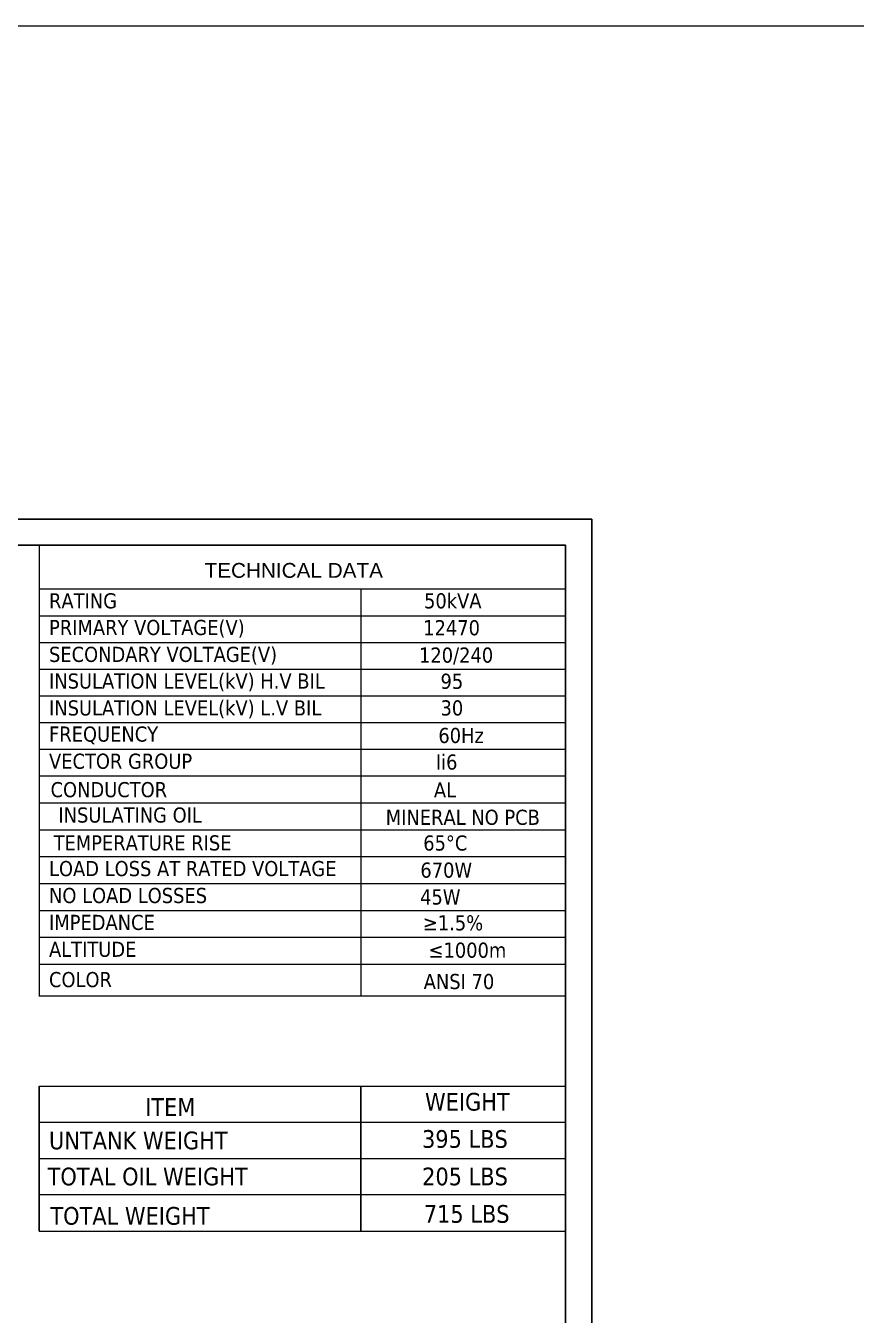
# Model space of a CAD drawing. Extents: x 4438 to 384502, y -178203 to -21188.
# Drawn here: x 379352 to 380621, y -173064 to -171093 of the extents above; entities that cross this region are included whole.
import ezdxf
from ezdxf.enums import TextEntityAlignment as Align

# ---------------------------------------------------------------- set-up
doc = ezdxf.new("R2010")
doc.units = 0
doc.header["$LTSCALE"] = 8
doc.header["$MEASUREMENT"] = 0
doc.linetypes.add('HIDDEN', pattern=[0.375, 0.25, -0.125])
doc.layers.get('0').update_dxf_attribs({"linetype": 'CONTINUOUS'})
doc.layers.add('6文字层', color=3, linetype='CONTINUOUS')
doc.layers.add('PL', color=5, linetype='CONTINUOUS')
doc.layers.add('细', color=7, linetype='CONTINUOUS', lineweight=20)
doc.layers.add('铁心', color=3, linetype='CONTINUOUS', lineweight=0)
doc.styles.add('PDF Arial', font='arial.ttf')
doc.styles.add('Tahoma$001', font='tahoma.ttf', dxfattribs={"height": 2.159784})
doc.styles.add('Tahoma_txtstyle_30.51_0_0', font='tahoma.ttf')

msp = doc.modelspace()

# ---------------------------------------------------------------- linework, layer by layer
at = {"color": 7}
msp.add_lwpolyline([(377063.749, -171887.027), (380177.094, -171887.027), (380177.094, -174397.729), (377063.749, -174397.729)], close=True, dxfattribs=at)
at = {"layer": '6文字层', "lineweight": 13}
for points in [[(379371.912, -171887.027), (380177.094, -171887.027)], [(379371.912, -171887.027), (379371.912, -172575.999)]]:
    msp.add_lwpolyline(points, dxfattribs=at)
at = {"layer": 'PL', "color": 1, "linetype": 'HIDDEN', "ltscale": 0.5}
msp.add_lwpolyline([(376864.176, -171847.112), (380217.009, -171847.112), (380217.009, -174437.644), (376864.176, -174437.644)], close=True, dxfattribs=at)
at = {"layer": '细', "color": 1}
msp.add_lwpolyline([(372175.774, -171092.907), (384501.994, -171092.907), (384501.994, -178202.855), (372175.774, -178202.855)], close=True, dxfattribs=at)
at = {"layer": '铁心', "lineweight": 13}
for p, q in [((379371.912, -172714.364), (379371.912, -172788.054)), ((379371.912, -172788.054), (379371.912, -172714.364)), ((379371.912, -172714.364), (380177.094, -172714.364)), ((379863.903, -172714.364), (379863.903, -172788.054)), ((379863.903, -172788.054), (379863.903, -172714.364)), ((380177.094, -172935.985), (380177.094, -172714.364)), ((379371.912, -172769.368), (380177.094, -172769.368)), ((379371.912, -172873.162), (379371.912, -172788.054)), ((379371.912, -172788.054), (379371.912, -172873.162)), ((379863.903, -172873.162), (379863.903, -172788.054)), ((379863.903, -172788.054), (379863.903, -172873.162)), ((379371.912, -172824.601), (380177.094, -172824.601)), ((379371.912, -172935.985), (379371.912, -172873.162)), ((379371.912, -172873.162), (379371.912, -172935.985)), ((379863.903, -172935.985), (379863.903, -172873.162)), ((379863.903, -172873.162), (379863.903, -172935.985)), ((379371.912, -172879.835), (380177.094, -172879.835)), ((379371.912, -172935.985), (380177.094, -172935.985))]:
    msp.add_line(p, q, dxfattribs=at)
for points in [[(379371.425, -172575.999), (380177.094, -172575.999), (380177.094, -171887.027)], [(379371.912, -171953.775), (380177.094, -171953.775)], [(379863.903, -171953.775), (379863.903, -172575.999)], [(379371.912, -171994.911), (380177.094, -171994.911)], [(379371.912, -172035.658), (380177.094, -172035.658)], [(379371.912, -172076.406), (380177.094, -172076.406)], [(379371.912, -172117.153), (380177.094, -172117.153)], [(379371.912, -172158.289), (380177.094, -172158.289)], [(379371.912, -172199.037), (380177.094, -172199.037)], [(379371.912, -172239.784), (380177.094, -172239.784)], [(379371.912, -172280.92), (380177.094, -172280.92)], [(379371.912, -172322.055), (380177.094, -172322.055)], [(379371.912, -172363.191), (380177.094, -172363.191)], [(379371.912, -172363.191), (380177.094, -172363.191)], [(379371.912, -172404.327), (380177.094, -172404.327)], [(379371.912, -172445.462), (380177.094, -172445.462)], [(379371.912, -172486.598), (380177.094, -172486.598)], [(379371.912, -172527.734), (380177.094, -172527.734)], [(379371.912, -172527.734), (380177.094, -172527.734)]]:
    msp.add_lwpolyline(points, dxfattribs=at)

# ---------------------------------------------------------------- texts
for s, height, style, p in [('TECHNICAL DATA', 22.66633, 'PDF Arial', (379625.045, -171936.912)), ('RATING', 23.1456, 'Tahoma$001', (379387.142, -171983.657)), ('50kVA', 23.1456, 'Tahoma$001', (379960.592, -171983.657)), ('PRIMARY VOLTAGE(V)', 23.14557, 'Tahoma$001', (379387.142, -172024.404)), ('12470', 23.1456, 'Tahoma$001', (379959.291, -172024.792)), ('SECONDARY VOLTAGE(V)', 23.14557, 'Tahoma$001', (379387.142, -172065.54)), ('120/240', 23.1454, 'Tahoma$001', (379952.912, -172066.622)), ('INSULATION LEVEL(kV) H.V BIL', 23.14557, 'Tahoma$001', (379387.142, -172106.287)), ('95', 23.1456, 'Tahoma$001', (379985.808, -172106.675)), ('INSULATION LEVEL(kV) L.V BIL', 23.14557, 'Tahoma$001', (379387.142, -172147.423)), ('30', 23.1456, 'Tahoma$001', (379985.808, -172147.423)), ('FREQUENCY', 23.1456, 'Tahoma$001', (379387.142, -172187.394)), ('60Hz', 23.1456, 'Tahoma$001', (379982.488, -172189.485)), ('VECTOR GROUP', 23.14557, 'Tahoma$001', (379387.142, -172228.918)), ('Ii6', 23.1456, 'Tahoma$001', (379978.669, -172230.119)), ('CONDUCTOR', 23.1456, 'Tahoma$001', (379389.525, -172272.391)), ('AL', 23.1456, 'Tahoma$001', (379975.647, -172272.761)), ('MINERAL NO PCB', 23.14557, 'Tahoma$001', (379902.037, -172314.656)), ('LOAD LOSS AT RATED VOLTAGE', 23.14557, 'Tahoma$001', (379387.142, -172393.072)), ('670W', 23.1456, 'Tahoma$001', (379954.97, -172395.388)), ('NO LOAD LOSSES', 23.14557, 'Tahoma$001', (379387.142, -172434.208)), ('45W', 23.1456, 'Tahoma$001', (379954.578, -172436.524)), ('IMPEDANCE', 23.1456, 'Tahoma$001', (379387.142, -172475.344)), ('≥1.5%%%', 23.1456, 'Tahoma$001', (379958.761, -172476.031)), ('ALTITUDE', 23.1456, 'Tahoma$001', (379387.142, -172516.479)), ('≤1000m', 23.1456, 'Tahoma$001', (379967.444, -172517.792)), ('COLOR', 23.1456, 'Tahoma$001', (379387.108, -172562.795)), ('ANSI 70 ', 23.1456, 'Tahoma$001', (379960.086, -172565.747)), ('ITEM', 27.0824, 'Tahoma_txtstyle_30.51_0_0', (379534.162, -172759.611)), ('UNTANK WEIGHT', 27.08237, 'Tahoma_txtstyle_30.51_0_0', (379387.091, -172810.705)), ('395 LBS', 27.0824, 'Tahoma_txtstyle_30.51_0_0', (379957.518, -172808.444)), ('TOTAL OIL WEIGHT', 27.08237, 'Tahoma_txtstyle_30.51_0_0', (379384.981, -172865.855)), ('205 LBS', 27.0824, 'Tahoma_txtstyle_30.51_0_0', (379957.692, -172865.751)), ('715 LBS', 27.0824, 'Tahoma_txtstyle_30.51_0_0', (379960.24, -172923.044)), ('TOTAL WEIGHT', 27.08237, 'Tahoma_txtstyle_30.51_0_0', (379389.202, -172926.017))]:
    msp.add_text(s, height=height, dxfattribs=dict(at, style=style)).set_placement(p)
at = {"layer": '铁心', "lineweight": 13, "style": 'Tahoma$001'}
for s, p in [('INSULATING OIL', (379511.198, -172299.607)), ('TEMPERATURE RISE ', (379534.507, -172342.223))]:
    msp.add_text(s, height=23.14557, dxfattribs=at).set_placement(p, align=Align.MIDDLE)
msp.add_text('65%%DC', height=23.1456, dxfattribs=at).set_placement((379959.364, -172342.387), align=Align.MIDDLE_LEFT)
at = {"layer": '铁心', "lineweight": 13, "insert": (379962.094, -172724.468), "char_height": 27.0824, "width": 320.67755, "attachment_point": 1, "style": 'Tahoma_txtstyle_30.51_0_0'}
msp.add_mtext('WEIGHT', dxfattribs=at)

doc.saveas('drawing.dxf')
